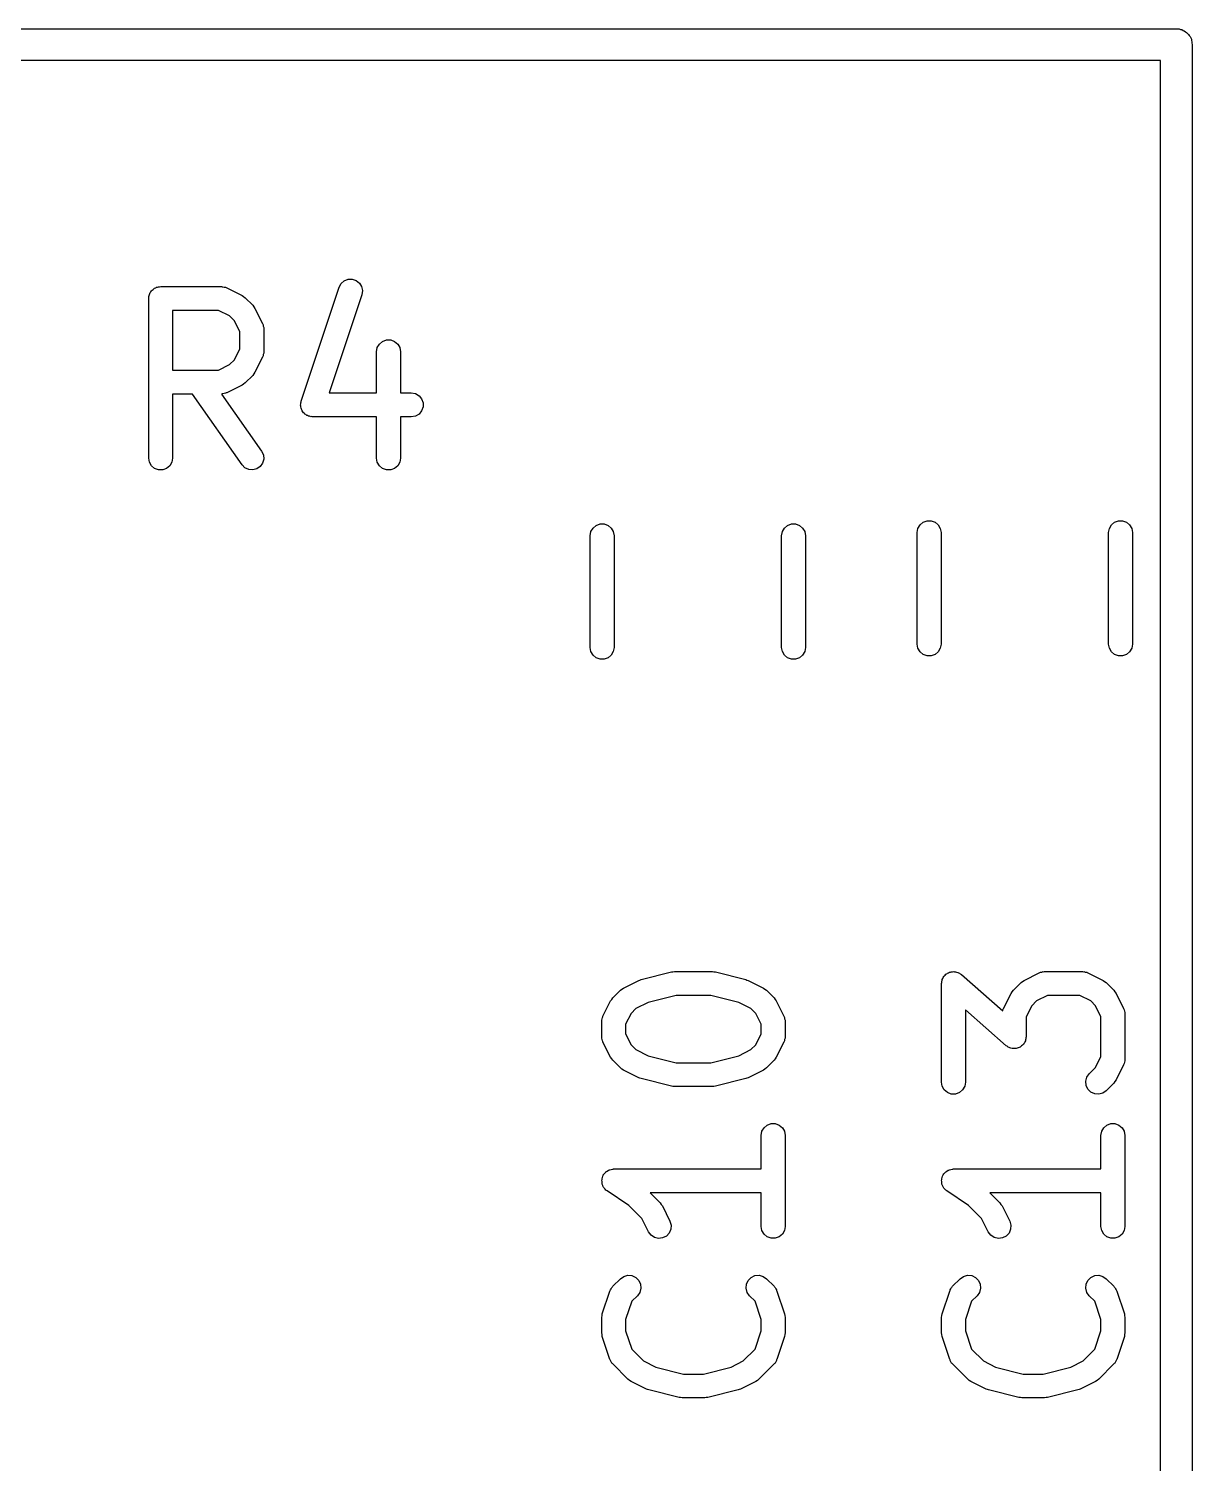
# Model space of a CAD drawing. Extents: x 76 to 227, y -129 to -83.
# Drawn here: x 164.67 to 171.97, y -101.77 to -92.77 of the extents above; entities that cross this region are included whole.
import ezdxf

# ---------------------------------------------------------------- set-up
doc = ezdxf.new("R2010")
doc.units = 0
doc.header["$MEASUREMENT"] = 0
doc.layers.add('BLACK', color=7, linetype='CONTINUOUS')

msp = doc.modelspace()

# ---------------------------------------------------------------- linework, layer by layer
at = {"layer": 'Black'}
for p, q in [((100.36, -92.77), (171.87, -92.77)), ((171.87, -92.77), (171.879, -92.7715)), ((171.879, -92.7715), (171.887, -92.7715)), ((171.887, -92.7715), (171.896, -92.7745)), ((171.896, -92.7745), (171.904, -92.776)), ((171.904, -92.776), (171.912, -92.7804)), ((171.912, -92.7804), (171.92, -92.7834)), ((171.92, -92.7834), (171.927, -92.789)), ((171.927, -92.789), (171.934, -92.7934)), ((171.934, -92.7934), (171.94, -92.8001)), ((171.94, -92.8001), (171.947, -92.8057)), ((171.947, -92.8057), (171.951, -92.8133)), ((171.951, -92.8133), (171.957, -92.82)), ((171.957, -92.82), (171.96, -92.8282)), ((171.96, -92.8282), (171.964, -92.8358)), ((171.964, -92.8358), (171.965, -92.8444)), ((171.965, -92.8444), (171.968, -92.8526)), ((171.968, -92.8526), (171.968, -92.8614)), ((171.968, -92.8614), (171.97, -92.87)), ((171.97, -92.87), (171.97, -103.122)), ((171.77, -92.97), (150.25, -92.97)), ((171.77, -103.21), (171.77, -92.97)), ((166.621, -94.391), (166.634, -94.3681)), ((166.634, -94.3681), (166.653, -94.3509)), ((166.653, -94.3509), (166.677, -94.3413)), ((166.677, -94.3413), (166.703, -94.3406)), ((166.703, -94.3406), (166.728, -94.3488)), ((166.728, -94.3488), (166.748, -94.365)), ((166.748, -94.365), (166.762, -94.3872)), ((165.427, -94.4624), (165.428, -94.4559)), ((165.427, -95.4624), (165.427, -94.4624)), ((165.428, -94.4494), (165.43, -94.4432)), ((165.428, -94.4559), (165.428, -94.4494)), ((165.43, -94.4432), (165.431, -94.4367)), ((165.431, -94.4367), (165.435, -94.431)), ((165.435, -94.431), (165.437, -94.4249)), ((165.437, -94.4249), (165.441, -94.4199)), ((165.441, -94.4199), (165.444, -94.4142)), ((165.444, -94.4142), (165.449, -94.41)), ((165.449, -94.41), (165.454, -94.4049)), ((165.454, -94.4049), (165.459, -94.4016)), ((165.459, -94.4016), (165.464, -94.3974)), ((165.464, -94.3974), (165.471, -94.3952)), ((165.471, -94.3952), (165.476, -94.3919)), ((165.476, -94.3919), (165.483, -94.3908)), ((165.483, -94.3908), (165.489, -94.3885)), ((165.489, -94.3885), (165.495, -94.3885)), ((165.495, -94.3885), (165.502, -94.3874)), ((165.502, -94.3874), (165.883, -94.3874)), ((165.883, -94.3874), (165.887, -94.3881)), ((165.887, -94.3881), (165.891, -94.3879)), ((165.891, -94.3879), (165.9, -94.3904)), ((165.9, -94.3904), (165.909, -94.3919)), ((165.909, -94.3919), (165.912, -94.3941)), ((165.912, -94.3941), (165.916, -94.3953)), ((165.916, -94.3953), (166.012, -94.4429)), ((166.012, -94.4429), (166.021, -94.4501)), ((166.021, -94.4501), (166.031, -94.457)), ((166.031, -94.457), (166.079, -94.5046)), ((166.383, -95.1053), (166.621, -94.391)), ((166.764, -94.4385), (166.558, -95.054)), ((166.762, -94.3872), (166.767, -94.4127)), ((166.767, -94.4127), (166.764, -94.4385)), ((165.577, -94.5374), (165.577, -94.9112)), ((165.865, -94.5374), (165.577, -94.5374)), ((165.934, -94.5716), (165.865, -94.5374)), ((166.079, -94.5046), (166.086, -94.5144)), ((166.086, -94.5144), (166.093, -94.5241)), ((166.093, -94.5241), (166.14, -94.6193)), ((165.964, -94.602), (165.934, -94.5716)), ((165.998, -94.6706), (165.964, -94.602)), ((166.14, -94.6193), (166.142, -94.6235)), ((166.142, -94.6235), (166.144, -94.6272)), ((166.144, -94.6272), (166.145, -94.6359)), ((166.145, -94.6359), (166.148, -94.6443)), ((166.148, -94.6443), (166.148, -94.6486)), ((165.998, -94.778), (165.998, -94.6706)), ((166.148, -94.6486), (166.148, -94.6529)), ((166.148, -94.6529), (166.148, -94.7957)), ((166.873, -94.7475), (166.893, -94.7308)), ((166.893, -94.7308), (166.917, -94.7219)), ((166.917, -94.7219), (166.944, -94.7219)), ((166.944, -94.7219), (166.968, -94.7308)), ((166.968, -94.7308), (166.988, -94.7475)), ((165.964, -94.8465), (165.998, -94.778)), ((166.142, -94.8251), (166.14, -94.8293)), ((166.144, -94.8214), (166.142, -94.8251)), ((166.145, -94.8127), (166.144, -94.8214)), ((166.148, -94.8043), (166.145, -94.8127)), ((166.148, -94.7957), (166.148, -94.8)), ((166.148, -94.8), (166.148, -94.8043)), ((166.855, -94.7957), (166.86, -94.7701)), ((166.855, -95.054), (166.855, -94.7957)), ((166.86, -94.7701), (166.873, -94.7475)), ((166.988, -94.7475), (167.001, -94.7701)), ((167.001, -94.7701), (167.005, -94.7957)), ((167.005, -94.7957), (167.005, -95.054)), ((165.577, -94.9112), (165.865, -94.9112)), ((165.865, -94.9112), (165.934, -94.8769)), ((165.934, -94.8769), (165.964, -94.8465)), ((166.14, -94.8293), (166.093, -94.9245)), ((166.012, -95.0057), (165.916, -95.0533)), ((166.021, -94.9985), (166.012, -95.0057)), ((166.031, -94.9916), (166.021, -94.9985)), ((166.079, -94.944), (166.031, -94.9916)), ((166.086, -94.9342), (166.079, -94.944)), ((166.093, -94.9245), (166.086, -94.9342)), ((165.701, -95.0612), (165.577, -95.0612)), ((165.577, -95.0612), (165.577, -95.4624)), ((166.012, -95.5054), (165.701, -95.0612)), ((165.887, -95.0604), (165.884, -95.061)), ((165.884, -95.061), (166.135, -95.4194)), ((165.891, -95.0607), (165.887, -95.0604)), ((165.9, -95.0582), (165.891, -95.0607)), ((165.909, -95.0567), (165.9, -95.0582)), ((165.912, -95.0545), (165.909, -95.0567)), ((165.916, -95.0533), (165.912, -95.0545)), ((166.558, -95.054), (166.855, -95.054)), ((167.005, -95.054), (167.073, -95.054)), ((167.073, -95.054), (167.099, -95.0586)), ((167.099, -95.0586), (167.122, -95.0716)), ((167.122, -95.0716), (167.138, -95.0915)), ((167.138, -95.0915), (167.147, -95.116)), ((166.379, -95.1311), (166.38, -95.1236)), ((166.38, -95.1365), (166.379, -95.1311)), ((166.38, -95.116), (166.382, -95.1108)), ((166.38, -95.1236), (166.38, -95.116)), ((166.38, -95.1421), (166.38, -95.1365)), ((166.383, -95.1492), (166.38, -95.1421)), ((166.382, -95.1108), (166.383, -95.1053)), ((166.385, -95.1566), (166.383, -95.1492)), ((166.387, -95.1613), (166.385, -95.1566)), ((166.389, -95.1665), (166.387, -95.1613)), ((166.394, -95.1724), (166.389, -95.1665)), ((166.398, -95.1788), (166.394, -95.1724)), ((166.403, -95.1823), (166.398, -95.1788)), ((166.406, -95.1865), (166.403, -95.1823)), ((166.413, -95.1903), (166.406, -95.1865)), ((167.122, -95.1865), (167.099, -95.1995)), ((167.138, -95.1665), (167.122, -95.1865)), ((167.147, -95.1421), (167.138, -95.1665)), ((167.147, -95.116), (167.147, -95.1421)), ((166.419, -95.195), (166.413, -95.1903)), ((166.424, -95.1968), (166.419, -95.195)), ((166.429, -95.1995), (166.424, -95.1968)), ((166.436, -95.2008), (166.429, -95.1995)), ((166.443, -95.2032), (166.436, -95.2008)), ((166.449, -95.2031), (166.443, -95.2032)), ((166.454, -95.204), (166.449, -95.2031)), ((166.855, -95.204), (166.454, -95.204)), ((166.855, -95.4624), (166.855, -95.204)), ((167.073, -95.204), (167.005, -95.204)), ((167.005, -95.204), (167.005, -95.4624)), ((167.099, -95.1995), (167.073, -95.204)), ((166.135, -95.4194), (166.146, -95.443)), ((166.146, -95.443), (166.148, -95.4689)), ((165.431, -95.488), (165.427, -95.4624)), ((165.444, -95.5106), (165.431, -95.488)), ((165.464, -95.5273), (165.444, -95.5106)), ((165.489, -95.5362), (165.464, -95.5273)), ((165.515, -95.5362), (165.489, -95.5362)), ((165.539, -95.5273), (165.515, -95.5362)), ((165.559, -95.5106), (165.539, -95.5273)), ((165.572, -95.488), (165.559, -95.5106)), ((165.577, -95.4624), (165.572, -95.488)), ((166.03, -95.5238), (166.012, -95.5054)), ((166.054, -95.5348), (166.03, -95.5238)), ((166.08, -95.5371), (166.054, -95.5348)), ((166.105, -95.5304), (166.08, -95.5371)), ((166.126, -95.5154), (166.105, -95.5304)), ((166.141, -95.4941), (166.126, -95.5154)), ((166.148, -95.4689), (166.141, -95.4941)), ((166.86, -95.488), (166.855, -95.4624)), ((166.873, -95.5106), (166.86, -95.488)), ((166.893, -95.5273), (166.873, -95.5106)), ((166.917, -95.5362), (166.893, -95.5273)), ((166.944, -95.5362), (166.917, -95.5362)), ((166.968, -95.5273), (166.944, -95.5362)), ((166.988, -95.5106), (166.968, -95.5273)), ((167.001, -95.488), (166.988, -95.5106)), ((167.005, -95.4624), (167.001, -95.488)), ((168.2, -95.9243), (168.213, -95.9018)), ((168.213, -95.9018), (168.232, -95.885)), ((168.232, -95.885), (168.257, -95.8761)), ((168.257, -95.8761), (168.283, -95.8761)), ((168.283, -95.8761), (168.308, -95.885)), ((168.308, -95.885), (168.327, -95.9018)), ((168.327, -95.9018), (168.34, -95.9243)), ((169.4, -95.9243), (169.413, -95.9018)), ((169.413, -95.9018), (169.433, -95.885)), ((169.433, -95.885), (169.457, -95.8761)), ((169.457, -95.8761), (169.483, -95.8761)), ((169.483, -95.8761), (169.507, -95.885)), ((169.507, -95.885), (169.527, -95.9018)), ((169.527, -95.9018), (169.54, -95.9243)), ((170.245, -95.93), (170.25, -95.9043)), ((170.25, -95.9043), (170.263, -95.8818)), ((170.263, -95.8818), (170.282, -95.865)), ((170.282, -95.865), (170.307, -95.8561)), ((170.307, -95.8561), (170.333, -95.8561)), ((170.333, -95.8561), (170.357, -95.865)), ((170.357, -95.865), (170.377, -95.8818)), ((170.377, -95.8818), (170.39, -95.9043)), ((170.39, -95.9043), (170.395, -95.93)), ((171.445, -95.93), (171.45, -95.9043)), ((171.45, -95.9043), (171.463, -95.8818)), ((171.463, -95.8818), (171.482, -95.865)), ((171.482, -95.865), (171.507, -95.8561)), ((171.507, -95.8561), (171.533, -95.8561)), ((171.533, -95.8561), (171.558, -95.865)), ((171.558, -95.865), (171.577, -95.8818)), ((171.577, -95.8818), (171.59, -95.9043)), ((171.59, -95.9043), (171.595, -95.93)), ((168.195, -95.95), (168.2, -95.9243)), ((168.195, -96.65), (168.195, -95.95)), ((168.34, -95.9243), (168.345, -95.95)), ((168.345, -95.95), (168.345, -96.65)), ((169.395, -95.95), (169.4, -95.9243)), ((169.395, -96.65), (169.395, -95.95)), ((169.54, -95.9243), (169.545, -95.95)), ((169.545, -95.95), (169.545, -96.65)), ((170.245, -96.63), (170.245, -95.93)), ((170.395, -95.93), (170.395, -96.63)), ((171.445, -96.63), (171.445, -95.93)), ((171.595, -95.93), (171.595, -96.63)), ((168.2, -96.6757), (168.195, -96.65)), ((168.213, -96.6982), (168.2, -96.6757)), ((168.232, -96.715), (168.213, -96.6982)), ((168.257, -96.7239), (168.232, -96.715)), ((168.308, -96.715), (168.283, -96.7239)), ((168.327, -96.6982), (168.308, -96.715)), ((168.34, -96.6757), (168.327, -96.6982)), ((168.345, -96.65), (168.34, -96.6757)), ((169.4, -96.6757), (169.395, -96.65)), ((169.413, -96.6982), (169.4, -96.6757)), ((169.433, -96.715), (169.413, -96.6982)), ((169.457, -96.7239), (169.433, -96.715)), ((169.507, -96.715), (169.483, -96.7239)), ((169.527, -96.6982), (169.507, -96.715)), ((169.54, -96.6757), (169.527, -96.6982)), ((169.545, -96.65), (169.54, -96.6757)), ((170.25, -96.6557), (170.245, -96.63)), ((170.263, -96.6782), (170.25, -96.6557)), ((170.282, -96.695), (170.263, -96.6782)), ((170.307, -96.7039), (170.282, -96.695)), ((170.333, -96.7039), (170.307, -96.7039)), ((170.357, -96.695), (170.333, -96.7039)), ((170.377, -96.6782), (170.357, -96.695)), ((170.39, -96.6557), (170.377, -96.6782)), ((170.395, -96.63), (170.39, -96.6557)), ((171.45, -96.6557), (171.445, -96.63)), ((171.463, -96.6782), (171.45, -96.6557)), ((171.482, -96.695), (171.463, -96.6782)), ((171.507, -96.7039), (171.482, -96.695)), ((171.533, -96.7039), (171.507, -96.7039)), ((171.558, -96.695), (171.533, -96.7039)), ((171.577, -96.6782), (171.558, -96.695)), ((171.59, -96.6557), (171.577, -96.6782)), ((171.595, -96.63), (171.59, -96.6557)), ((168.283, -96.7239), (168.257, -96.7239)), ((169.483, -96.7239), (169.457, -96.7239)), ((168.515, -98.733), (168.705, -98.6853)), ((168.705, -98.6853), (168.714, -98.6847)), ((168.714, -98.6847), (168.723, -98.6831)), ((168.723, -98.6831), (168.961, -98.6831)), ((168.961, -98.6831), (168.97, -98.6847)), ((168.97, -98.6847), (168.98, -98.6853)), ((168.98, -98.6853), (169.17, -98.733)), ((170.425, -98.6997), (170.43, -98.6969)), ((170.43, -98.6969), (170.435, -98.6931)), ((170.435, -98.6931), (170.442, -98.6906)), ((170.442, -98.6906), (170.448, -98.6871)), ((170.448, -98.6871), (170.454, -98.6862)), ((170.454, -98.6862), (170.459, -98.6842)), ((170.459, -98.6842), (170.467, -98.6842)), ((170.467, -98.6842), (170.474, -98.6831)), ((170.474, -98.6831), (170.48, -98.6842)), ((170.48, -98.6842), (170.485, -98.6842)), ((170.485, -98.6842), (170.492, -98.6867)), ((170.492, -98.6867), (170.499, -98.6882)), ((170.499, -98.6882), (170.504, -98.6912)), ((170.504, -98.6912), (170.51, -98.6931)), ((170.51, -98.6931), (170.515, -98.6979)), ((170.915, -98.7386), (171.01, -98.691)), ((171.01, -98.691), (171.014, -98.6898)), ((171.014, -98.6898), (171.018, -98.6876)), ((171.018, -98.6876), (171.027, -98.6861)), ((171.027, -98.6861), (171.035, -98.6836)), ((171.035, -98.6836), (171.04, -98.6838)), ((171.04, -98.6838), (171.044, -98.6831)), ((171.044, -98.6831), (171.282, -98.6831)), ((171.282, -98.6831), (171.286, -98.6838)), ((171.286, -98.6838), (171.29, -98.6836)), ((171.29, -98.6836), (171.299, -98.6861)), ((171.299, -98.6861), (171.308, -98.6876)), ((171.308, -98.6876), (171.311, -98.6898)), ((171.311, -98.6898), (171.315, -98.691)), ((171.315, -98.691), (171.411, -98.7386)), ((168.394, -98.7934), (168.404, -98.7863)), ((168.404, -98.7863), (168.499, -98.7386)), ((168.499, -98.7386), (168.507, -98.7363)), ((168.507, -98.7363), (168.515, -98.733)), ((169.17, -98.733), (169.178, -98.7363)), ((169.178, -98.7363), (169.185, -98.7386)), ((169.185, -98.7386), (169.281, -98.7863)), ((169.281, -98.7863), (169.29, -98.7934)), ((170.397, -98.7581), (170.399, -98.7509)), ((170.397, -99.3771), (170.397, -98.7581)), ((170.399, -98.7435), (170.401, -98.7381)), ((170.399, -98.7509), (170.399, -98.7435)), ((170.401, -98.7381), (170.402, -98.7324)), ((170.402, -98.7324), (170.406, -98.7261)), ((170.406, -98.7261), (170.408, -98.7193)), ((170.408, -98.7193), (170.412, -98.7149)), ((170.412, -98.7149), (170.415, -98.7099)), ((170.415, -98.7099), (170.421, -98.7052)), ((170.421, -98.7052), (170.425, -98.6997)), ((170.515, -98.6979), (170.522, -98.7017)), ((170.522, -98.7017), (170.782, -98.9291)), ((170.848, -98.8003), (170.896, -98.7527)), ((170.896, -98.7527), (170.905, -98.7458)), ((170.905, -98.7458), (170.915, -98.7386)), ((171.411, -98.7386), (171.42, -98.7458)), ((171.42, -98.7458), (171.43, -98.7527)), ((171.43, -98.7527), (171.478, -98.8003)), ((168.275, -98.9626), (168.323, -98.8674)), ((168.323, -98.8674), (168.33, -98.8578)), ((168.33, -98.8578), (168.337, -98.8479)), ((168.337, -98.8479), (168.385, -98.8003)), ((168.385, -98.8003), (168.394, -98.7934)), ((168.559, -98.8765), (168.482, -98.915)), ((168.733, -98.8331), (168.559, -98.8765)), ((168.952, -98.8331), (168.733, -98.8331)), ((169.126, -98.8765), (168.952, -98.8331)), ((169.203, -98.915), (169.126, -98.8765)), ((169.29, -98.7934), (169.3, -98.8003)), ((169.3, -98.8003), (169.348, -98.8479)), ((169.348, -98.8479), (169.355, -98.8578)), ((169.355, -98.8578), (169.362, -98.8674)), ((169.362, -98.8674), (169.409, -98.9626)), ((170.786, -98.915), (170.834, -98.8198)), ((170.834, -98.8198), (170.841, -98.8101)), ((170.841, -98.8101), (170.848, -98.8003)), ((170.993, -98.8674), (170.963, -98.8978)), ((171.062, -98.8331), (170.993, -98.8674)), ((171.264, -98.8331), (171.062, -98.8331)), ((171.333, -98.8674), (171.264, -98.8331)), ((171.363, -98.8978), (171.333, -98.8674)), ((171.478, -98.8003), (171.485, -98.8101)), ((171.485, -98.8101), (171.492, -98.8198)), ((171.492, -98.8198), (171.539, -98.915)), ((168.272, -98.9705), (168.274, -98.9668)), ((168.274, -98.9668), (168.275, -98.9626)), ((168.452, -98.9454), (168.417, -99.0139)), ((168.482, -98.915), (168.452, -98.9454)), ((169.233, -98.9454), (169.203, -98.915)), ((169.267, -99.0139), (169.233, -98.9454)), ((169.409, -98.9626), (169.411, -98.9668)), ((169.411, -98.9668), (169.413, -98.9705)), ((170.804, -99.1479), (170.547, -98.9234)), ((170.547, -98.9234), (170.547, -99.3771)), ((170.782, -98.9291), (170.783, -98.9229)), ((170.783, -98.9229), (170.785, -98.9192)), ((170.785, -98.9192), (170.786, -98.915)), ((170.963, -98.8978), (170.928, -98.9663)), ((170.928, -98.9663), (170.928, -99.0914)), ((171.397, -98.9663), (171.363, -98.8978)), ((171.397, -99.2166), (171.397, -98.9663)), ((171.539, -98.915), (171.541, -98.9192)), ((171.541, -98.9192), (171.543, -98.9229)), ((171.543, -98.9229), (171.544, -98.9316)), ((171.544, -98.9316), (171.547, -98.94)), ((171.547, -98.94), (171.547, -98.9443)), ((171.547, -98.9443), (171.547, -98.9486)), ((171.547, -98.9486), (171.547, -99.2343)), ((168.267, -98.9962), (168.268, -98.9919)), ((168.267, -99.0914), (168.267, -98.9962)), ((168.268, -98.9876), (168.27, -98.9792)), ((168.268, -98.9919), (168.268, -98.9876)), ((168.27, -98.9792), (168.272, -98.9705)), ((168.417, -99.0139), (168.417, -99.0737)), ((169.267, -99.0737), (169.267, -99.0139)), ((169.413, -98.9705), (169.414, -98.9792)), ((169.414, -98.9792), (169.417, -98.9876)), ((169.417, -98.9876), (169.417, -98.9919)), ((169.417, -98.9919), (169.417, -98.9962)), ((169.417, -98.9962), (169.417, -99.0914)), ((168.268, -99.0957), (168.267, -99.0914)), ((168.268, -99.1), (168.268, -99.0957)), ((168.27, -99.1084), (168.268, -99.1)), ((168.272, -99.1171), (168.27, -99.1084)), ((168.274, -99.1208), (168.272, -99.1171)), ((168.275, -99.125), (168.274, -99.1208)), ((168.323, -99.2202), (168.275, -99.125)), ((168.417, -99.0737), (168.452, -99.1422)), ((168.452, -99.1422), (168.482, -99.1726)), ((169.203, -99.1726), (169.233, -99.1422)), ((169.233, -99.1422), (169.267, -99.0737)), ((169.409, -99.125), (169.362, -99.2202)), ((169.411, -99.1208), (169.409, -99.125)), ((169.413, -99.1171), (169.411, -99.1208)), ((169.414, -99.1084), (169.413, -99.1171)), ((169.417, -99.1), (169.414, -99.1084)), ((169.417, -99.0914), (169.417, -99.0957)), ((169.417, -99.0957), (169.417, -99.1)), ((170.905, -99.1443), (170.9, -99.1499)), ((170.911, -99.1396), (170.905, -99.1443)), ((170.914, -99.1346), (170.911, -99.1396)), ((170.917, -99.1303), (170.914, -99.1346)), ((170.92, -99.1234), (170.917, -99.1303)), ((170.924, -99.1171), (170.92, -99.1234)), ((170.925, -99.1114), (170.924, -99.1171)), ((170.927, -99.106), (170.925, -99.1114)), ((170.928, -99.0914), (170.927, -99.0986)), ((170.927, -99.0986), (170.927, -99.106)), ((168.33, -99.2299), (168.323, -99.2202)), ((168.337, -99.2397), (168.33, -99.2299)), ((168.482, -99.1726), (168.559, -99.2111)), ((168.559, -99.2111), (168.733, -99.2545)), ((168.952, -99.2545), (169.126, -99.2111)), ((169.126, -99.2111), (169.203, -99.1726)), ((169.355, -99.2299), (169.348, -99.2397)), ((169.362, -99.2202), (169.355, -99.2299)), ((170.81, -99.1517), (170.804, -99.1479)), ((170.816, -99.1564), (170.81, -99.1517)), ((170.821, -99.1584), (170.816, -99.1564)), ((170.826, -99.1614), (170.821, -99.1584)), ((170.833, -99.1628), (170.826, -99.1614)), ((170.84, -99.1653), (170.833, -99.1628)), ((170.846, -99.1653), (170.84, -99.1653)), ((170.852, -99.1664), (170.846, -99.1653)), ((170.859, -99.1653), (170.852, -99.1664)), ((170.866, -99.1653), (170.859, -99.1653)), ((170.872, -99.1633), (170.866, -99.1653)), ((170.878, -99.1624), (170.872, -99.1633)), ((170.884, -99.1589), (170.878, -99.1624)), ((170.891, -99.1564), (170.884, -99.1589)), ((170.895, -99.1527), (170.891, -99.1564)), ((170.9, -99.1499), (170.895, -99.1527)), ((171.363, -99.2851), (171.397, -99.2166)), ((171.547, -99.2343), (171.547, -99.2385)), ((168.385, -99.2873), (168.337, -99.2397)), ((168.394, -99.2942), (168.385, -99.2873)), ((168.404, -99.3014), (168.394, -99.2942)), ((168.499, -99.349), (168.404, -99.3014)), ((168.733, -99.2545), (168.952, -99.2545)), ((169.281, -99.3014), (169.185, -99.349)), ((169.29, -99.2942), (169.281, -99.3014)), ((169.3, -99.2873), (169.29, -99.2942)), ((169.348, -99.2397), (169.3, -99.2873)), ((171.309, -99.3454), (171.324, -99.3241)), ((171.324, -99.3241), (171.363, -99.2851)), ((171.539, -99.2678), (171.492, -99.3631)), ((171.541, -99.2637), (171.539, -99.2678)), ((171.543, -99.2599), (171.541, -99.2637)), ((171.544, -99.2513), (171.543, -99.2599)), ((171.547, -99.2429), (171.544, -99.2513)), ((171.547, -99.2385), (171.547, -99.2429)), ((168.507, -99.3513), (168.499, -99.349)), ((168.515, -99.3547), (168.507, -99.3513)), ((168.705, -99.4023), (168.515, -99.3547)), ((168.714, -99.4029), (168.705, -99.4023)), ((168.723, -99.4045), (168.714, -99.4029)), ((168.961, -99.4045), (168.723, -99.4045)), ((168.97, -99.4029), (168.961, -99.4045)), ((168.98, -99.4023), (168.97, -99.4029)), ((169.17, -99.3547), (168.98, -99.4023)), ((169.178, -99.3513), (169.17, -99.3547)), ((169.185, -99.349), (169.178, -99.3513)), ((170.402, -99.4028), (170.397, -99.3771)), ((170.415, -99.4254), (170.402, -99.4028)), ((170.543, -99.4028), (170.53, -99.4254)), ((170.547, -99.3771), (170.543, -99.4028)), ((171.302, -99.3706), (171.309, -99.3454)), ((171.305, -99.3966), (171.302, -99.3706)), ((171.316, -99.4202), (171.305, -99.3966)), ((171.478, -99.3826), (171.43, -99.4302)), ((171.485, -99.3727), (171.478, -99.3826)), ((171.492, -99.3631), (171.485, -99.3727)), ((170.435, -99.4421), (170.415, -99.4254)), ((170.459, -99.451), (170.435, -99.4421)), ((170.485, -99.451), (170.459, -99.451)), ((170.51, -99.4421), (170.485, -99.451)), ((170.53, -99.4254), (170.51, -99.4421)), ((171.334, -99.4386), (171.316, -99.4202)), ((171.358, -99.4496), (171.334, -99.4386)), ((171.384, -99.4519), (171.358, -99.4496)), ((171.409, -99.4451), (171.384, -99.4519)), ((171.43, -99.4302), (171.409, -99.4451)), ((169.267, -99.7105), (169.272, -99.6848)), ((169.272, -99.6848), (169.285, -99.6623)), ((169.285, -99.6623), (169.305, -99.6455)), ((169.305, -99.6455), (169.329, -99.6366)), ((169.329, -99.6366), (169.355, -99.6366)), ((169.355, -99.6366), (169.38, -99.6455)), ((169.38, -99.6455), (169.4, -99.6623)), ((169.4, -99.6623), (169.413, -99.6848)), ((169.413, -99.6848), (169.417, -99.7105)), ((171.397, -99.7105), (171.402, -99.6848)), ((171.402, -99.6848), (171.415, -99.6623)), ((171.415, -99.6623), (171.435, -99.6455)), ((171.435, -99.6455), (171.459, -99.6366)), ((171.459, -99.6366), (171.485, -99.6366)), ((171.485, -99.6366), (171.51, -99.6455)), ((171.51, -99.6455), (171.53, -99.6623)), ((171.53, -99.6623), (171.543, -99.6848)), ((171.543, -99.6848), (171.547, -99.7105)), ((169.267, -99.9212), (169.267, -99.7105)), ((169.417, -99.7105), (169.417, -100.282)), ((171.397, -99.9212), (171.397, -99.7105)), ((171.547, -99.7105), (171.547, -100.282)), ((168.277, -99.9587), (168.283, -99.9518)), ((168.283, -99.9518), (168.288, -99.9444)), ((168.288, -99.9444), (168.292, -99.9419)), ((168.292, -99.9419), (168.294, -99.9387)), ((168.294, -99.9387), (168.302, -99.9343)), ((168.302, -99.9343), (168.309, -99.929)), ((168.309, -99.929), (168.313, -99.9278)), ((168.313, -99.9278), (168.317, -99.9257)), ((168.317, -99.9257), (168.326, -99.9242)), ((168.326, -99.9242), (168.334, -99.9216)), ((168.334, -99.9216), (168.338, -99.9219)), ((168.338, -99.9219), (168.342, -99.9212)), ((168.342, -99.9212), (169.267, -99.9212)), ((170.407, -99.9587), (170.413, -99.9518)), ((170.413, -99.9518), (170.418, -99.9444)), ((170.418, -99.9444), (170.422, -99.9419)), ((170.422, -99.9419), (170.424, -99.9387)), ((170.424, -99.9387), (170.432, -99.9343)), ((170.432, -99.9343), (170.439, -99.929)), ((170.439, -99.929), (170.443, -99.9278)), ((170.443, -99.9278), (170.447, -99.9257)), ((170.447, -99.9257), (170.456, -99.9242)), ((170.456, -99.9242), (170.464, -99.9216)), ((170.464, -99.9216), (170.468, -99.9219)), ((170.468, -99.9219), (170.472, -99.9212)), ((170.472, -99.9212), (171.397, -99.9212)), ((168.268, -99.9914), (168.269, -99.9873)), ((168.269, -100), (168.268, -99.9914)), ((168.269, -99.9832), (168.272, -99.9748)), ((168.269, -99.9873), (168.269, -99.9832)), ((168.269, -100.009), (168.269, -100)), ((168.27, -100.013), (168.269, -100.009)), ((168.27, -100.017), (168.27, -100.013)), ((168.274, -100.025), (168.27, -100.017)), ((168.272, -99.9748), (168.274, -99.9661)), ((168.274, -99.9661), (168.276, -99.9626)), ((168.277, -100.034), (168.274, -100.025)), ((168.276, -99.9626), (168.277, -99.9587)), ((168.28, -100.037), (168.277, -100.034)), ((168.282, -100.041), (168.28, -100.037)), ((168.288, -100.047), (168.282, -100.041)), ((170.398, -99.9914), (170.399, -99.9873)), ((170.399, -100), (170.398, -99.9914)), ((170.399, -99.9832), (170.402, -99.9748)), ((170.399, -99.9873), (170.399, -99.9832)), ((170.399, -100.009), (170.399, -100)), ((170.4, -100.013), (170.399, -100.009)), ((170.4, -100.017), (170.4, -100.013)), ((170.404, -100.025), (170.4, -100.017)), ((170.402, -99.9748), (170.404, -99.9661)), ((170.404, -99.9661), (170.406, -99.9626)), ((170.407, -100.034), (170.404, -100.025)), ((170.406, -99.9626), (170.407, -99.9587)), ((170.41, -100.037), (170.407, -100.034)), ((170.412, -100.041), (170.41, -100.037)), ((170.418, -100.047), (170.412, -100.041)), ((168.294, -100.054), (168.288, -100.047)), ((168.298, -100.056), (168.294, -100.054)), ((168.301, -100.059), (168.298, -100.056)), ((168.437, -100.15), (168.301, -100.059)), ((169.267, -100.071), (168.571, -100.071)), ((168.571, -100.071), (168.634, -100.134)), ((168.634, -100.134), (168.64, -100.143)), ((169.267, -100.282), (169.267, -100.071)), ((170.424, -100.054), (170.418, -100.047)), ((170.428, -100.056), (170.424, -100.054)), ((170.431, -100.059), (170.428, -100.056)), ((170.567, -100.15), (170.431, -100.059)), ((171.397, -100.071), (170.701, -100.071)), ((170.701, -100.071), (170.764, -100.134)), ((170.764, -100.134), (170.77, -100.143)), ((171.397, -100.282), (171.397, -100.071)), ((168.519, -100.231), (168.437, -100.15)), ((168.64, -100.143), (168.648, -100.153)), ((168.648, -100.153), (168.695, -100.248)), ((170.649, -100.231), (170.567, -100.15)), ((170.77, -100.143), (170.778, -100.153)), ((170.778, -100.153), (170.825, -100.248)), ((168.561, -100.315), (168.519, -100.231)), ((168.577, -100.336), (168.561, -100.315)), ((168.701, -100.299), (168.691, -100.323)), ((168.695, -100.248), (168.703, -100.273)), ((168.703, -100.273), (168.701, -100.299)), ((169.272, -100.308), (169.267, -100.282)), ((169.285, -100.33), (169.272, -100.308)), ((169.413, -100.308), (169.4, -100.33)), ((169.417, -100.282), (169.413, -100.308)), ((170.691, -100.315), (170.649, -100.231)), ((170.707, -100.336), (170.691, -100.315)), ((170.831, -100.299), (170.821, -100.323)), ((170.825, -100.248), (170.833, -100.273)), ((170.833, -100.273), (170.831, -100.299)), ((171.402, -100.308), (171.397, -100.282)), ((171.415, -100.33), (171.402, -100.308)), ((171.543, -100.308), (171.53, -100.33)), ((171.547, -100.282), (171.543, -100.308)), ((168.598, -100.351), (168.577, -100.336)), ((168.624, -100.357), (168.598, -100.351)), ((168.649, -100.354), (168.624, -100.357)), ((168.673, -100.342), (168.649, -100.354)), ((168.691, -100.323), (168.673, -100.342)), ((169.305, -100.347), (169.285, -100.33)), ((169.329, -100.356), (169.305, -100.347)), ((169.355, -100.356), (169.329, -100.356)), ((169.38, -100.347), (169.355, -100.356)), ((169.4, -100.33), (169.38, -100.347)), ((170.728, -100.351), (170.707, -100.336)), ((170.754, -100.357), (170.728, -100.351)), ((170.779, -100.354), (170.754, -100.357)), ((170.803, -100.342), (170.779, -100.354)), ((170.821, -100.323), (170.803, -100.342)), ((171.435, -100.347), (171.415, -100.33)), ((171.459, -100.356), (171.435, -100.347)), ((171.485, -100.356), (171.459, -100.356)), ((171.51, -100.347), (171.485, -100.356)), ((171.53, -100.33), (171.51, -100.347)), ((168.322, -100.679), (168.327, -100.672)), ((168.327, -100.672), (168.331, -100.664)), ((168.331, -100.664), (168.334, -100.661)), ((168.334, -100.661), (168.337, -100.657)), ((168.337, -100.657), (168.385, -100.61)), ((168.385, -100.61), (168.406, -100.595)), ((168.406, -100.595), (168.431, -100.588)), ((168.431, -100.588), (168.457, -100.59)), ((168.457, -100.59), (168.481, -100.601)), ((168.481, -100.601), (168.499, -100.62)), ((168.499, -100.62), (168.51, -100.643)), ((168.512, -100.669), (168.506, -100.695)), ((168.51, -100.643), (168.512, -100.669)), ((169.172, -100.669), (169.175, -100.643)), ((169.179, -100.695), (169.172, -100.669)), ((169.175, -100.643), (169.186, -100.62)), ((169.186, -100.62), (169.204, -100.601)), ((169.204, -100.601), (169.228, -100.59)), ((169.228, -100.59), (169.254, -100.588)), ((169.254, -100.588), (169.279, -100.595)), ((169.279, -100.595), (169.3, -100.61)), ((169.3, -100.61), (169.348, -100.657)), ((169.348, -100.657), (169.35, -100.661)), ((169.35, -100.661), (169.354, -100.664)), ((169.354, -100.664), (169.358, -100.672)), ((169.358, -100.672), (169.363, -100.679)), ((170.452, -100.679), (170.457, -100.672)), ((170.457, -100.672), (170.461, -100.664)), ((170.461, -100.664), (170.464, -100.661)), ((170.464, -100.661), (170.467, -100.657)), ((170.467, -100.657), (170.515, -100.61)), ((170.515, -100.61), (170.536, -100.595)), ((170.536, -100.595), (170.561, -100.588)), ((170.561, -100.588), (170.587, -100.59)), ((170.587, -100.59), (170.611, -100.601)), ((170.611, -100.601), (170.629, -100.62)), ((170.629, -100.62), (170.64, -100.643)), ((170.642, -100.669), (170.636, -100.695)), ((170.64, -100.643), (170.642, -100.669)), ((171.302, -100.669), (171.305, -100.643)), ((171.309, -100.695), (171.302, -100.669)), ((171.305, -100.643), (171.316, -100.62)), ((171.316, -100.62), (171.334, -100.601)), ((171.334, -100.601), (171.358, -100.59)), ((171.358, -100.59), (171.384, -100.588)), ((171.384, -100.588), (171.409, -100.595)), ((171.409, -100.595), (171.43, -100.61)), ((171.43, -100.61), (171.478, -100.657)), ((171.478, -100.657), (171.48, -100.661)), ((171.48, -100.661), (171.484, -100.664)), ((171.484, -100.664), (171.488, -100.672)), ((171.488, -100.672), (171.493, -100.679)), ((168.271, -100.83), (168.319, -100.687)), ((168.319, -100.687), (168.321, -100.683)), ((168.321, -100.683), (168.322, -100.679)), ((168.456, -100.751), (168.417, -100.866)), ((168.491, -100.716), (168.456, -100.751)), ((168.506, -100.695), (168.491, -100.716)), ((169.194, -100.716), (169.179, -100.695)), ((169.229, -100.751), (169.194, -100.716)), ((169.267, -100.866), (169.229, -100.751)), ((169.363, -100.679), (169.364, -100.683)), ((169.364, -100.683), (169.366, -100.687)), ((169.366, -100.687), (169.414, -100.83)), ((170.401, -100.83), (170.449, -100.687)), ((170.449, -100.687), (170.451, -100.683)), ((170.451, -100.683), (170.452, -100.679)), ((170.586, -100.751), (170.547, -100.866)), ((170.621, -100.716), (170.586, -100.751)), ((170.636, -100.695), (170.621, -100.716)), ((171.324, -100.716), (171.309, -100.695)), ((171.359, -100.751), (171.324, -100.716)), ((171.397, -100.866), (171.359, -100.751)), ((171.493, -100.679), (171.494, -100.683)), ((171.494, -100.683), (171.496, -100.687)), ((171.496, -100.687), (171.544, -100.83)), ((168.267, -100.853), (168.269, -100.841)), ((168.267, -100.949), (168.267, -100.853)), ((168.269, -100.841), (168.271, -100.83)), ((169.414, -100.83), (169.415, -100.841)), ((169.415, -100.841), (169.417, -100.853)), ((169.417, -100.853), (169.417, -100.949)), ((170.397, -100.853), (170.399, -100.841)), ((170.397, -100.949), (170.397, -100.853)), ((170.399, -100.841), (170.401, -100.83)), ((171.544, -100.83), (171.545, -100.841)), ((171.545, -100.841), (171.547, -100.853)), ((171.547, -100.853), (171.547, -100.949)), ((168.417, -100.866), (168.417, -100.936)), ((168.417, -100.936), (168.456, -101.051)), ((169.229, -101.051), (169.267, -100.936)), ((169.267, -100.936), (169.267, -100.866)), ((170.547, -100.866), (170.547, -100.936)), ((170.547, -100.936), (170.586, -101.051)), ((171.359, -101.051), (171.397, -100.936)), ((171.397, -100.936), (171.397, -100.866)), ((168.269, -100.96), (168.267, -100.949)), ((168.271, -100.972), (168.269, -100.96)), ((168.319, -101.115), (168.271, -100.972)), ((169.414, -100.972), (169.366, -101.115)), ((169.415, -100.96), (169.414, -100.972)), ((169.417, -100.949), (169.415, -100.96)), ((170.399, -100.96), (170.397, -100.949)), ((170.401, -100.972), (170.399, -100.96)), ((170.449, -101.115), (170.401, -100.972)), ((171.544, -100.972), (171.496, -101.115)), ((171.545, -100.96), (171.544, -100.972)), ((171.547, -100.949), (171.545, -100.96)), ((168.321, -101.119), (168.319, -101.115)), ((168.322, -101.123), (168.321, -101.119)), ((168.327, -101.13), (168.322, -101.123)), ((168.456, -101.051), (168.53, -101.125)), ((168.53, -101.125), (168.607, -101.164)), ((169.078, -101.164), (169.155, -101.125)), ((169.155, -101.125), (169.229, -101.051)), ((169.363, -101.123), (169.358, -101.13)), ((169.364, -101.119), (169.363, -101.123)), ((169.366, -101.115), (169.364, -101.119)), ((170.451, -101.119), (170.449, -101.115)), ((170.452, -101.123), (170.451, -101.119)), ((170.457, -101.13), (170.452, -101.123)), ((170.586, -101.051), (170.66, -101.125)), ((170.66, -101.125), (170.737, -101.164)), ((171.208, -101.164), (171.285, -101.125)), ((171.285, -101.125), (171.359, -101.051)), ((171.493, -101.123), (171.488, -101.13)), ((171.494, -101.119), (171.493, -101.123)), ((171.496, -101.115), (171.494, -101.119)), ((168.331, -101.138), (168.327, -101.13)), ((168.334, -101.141), (168.331, -101.138)), ((168.337, -101.144), (168.334, -101.141)), ((168.432, -101.24), (168.337, -101.144)), ((168.607, -101.164), (168.78, -101.207)), ((168.78, -101.207), (168.905, -101.207)), ((168.905, -101.207), (169.078, -101.164)), ((169.348, -101.144), (169.253, -101.24)), ((169.35, -101.141), (169.348, -101.144)), ((169.354, -101.138), (169.35, -101.141)), ((169.358, -101.13), (169.354, -101.138)), ((170.461, -101.138), (170.457, -101.13)), ((170.464, -101.141), (170.461, -101.138)), ((170.467, -101.144), (170.464, -101.141)), ((170.562, -101.24), (170.467, -101.144)), ((170.737, -101.164), (170.91, -101.207)), ((170.91, -101.207), (171.035, -101.207)), ((171.035, -101.207), (171.208, -101.164)), ((171.478, -101.144), (171.383, -101.24)), ((171.48, -101.141), (171.478, -101.144)), ((171.484, -101.138), (171.48, -101.141)), ((171.488, -101.13), (171.484, -101.138)), ((168.442, -101.247), (168.432, -101.24)), ((168.452, -101.254), (168.442, -101.247)), ((168.547, -101.301), (168.452, -101.254)), ((168.555, -101.304), (168.547, -101.301)), ((168.562, -101.307), (168.555, -101.304)), ((169.13, -101.304), (169.122, -101.307)), ((169.138, -101.301), (169.13, -101.304)), ((169.233, -101.254), (169.138, -101.301)), ((169.243, -101.247), (169.233, -101.254)), ((169.253, -101.24), (169.243, -101.247)), ((170.572, -101.247), (170.562, -101.24)), ((170.582, -101.254), (170.572, -101.247)), ((170.677, -101.301), (170.582, -101.254)), ((170.685, -101.304), (170.677, -101.301)), ((170.692, -101.307), (170.685, -101.304)), ((171.26, -101.304), (171.252, -101.307)), ((171.268, -101.301), (171.26, -101.304)), ((171.363, -101.254), (171.268, -101.301)), ((171.373, -101.247), (171.363, -101.254)), ((171.383, -101.24), (171.373, -101.247)), ((168.753, -101.355), (168.562, -101.307)), ((168.762, -101.355), (168.753, -101.355)), ((168.771, -101.357), (168.762, -101.355)), ((168.914, -101.357), (168.771, -101.357)), ((168.923, -101.355), (168.914, -101.357)), ((168.932, -101.355), (168.923, -101.355)), ((169.122, -101.307), (168.932, -101.355)), ((170.883, -101.355), (170.692, -101.307)), ((170.892, -101.355), (170.883, -101.355)), ((170.901, -101.357), (170.892, -101.355)), ((171.044, -101.357), (170.901, -101.357)), ((171.053, -101.355), (171.044, -101.357)), ((171.062, -101.355), (171.053, -101.355)), ((171.252, -101.307), (171.062, -101.355))]:
    msp.add_line(p, q, dxfattribs=at)

doc.saveas('drawing.dxf')
